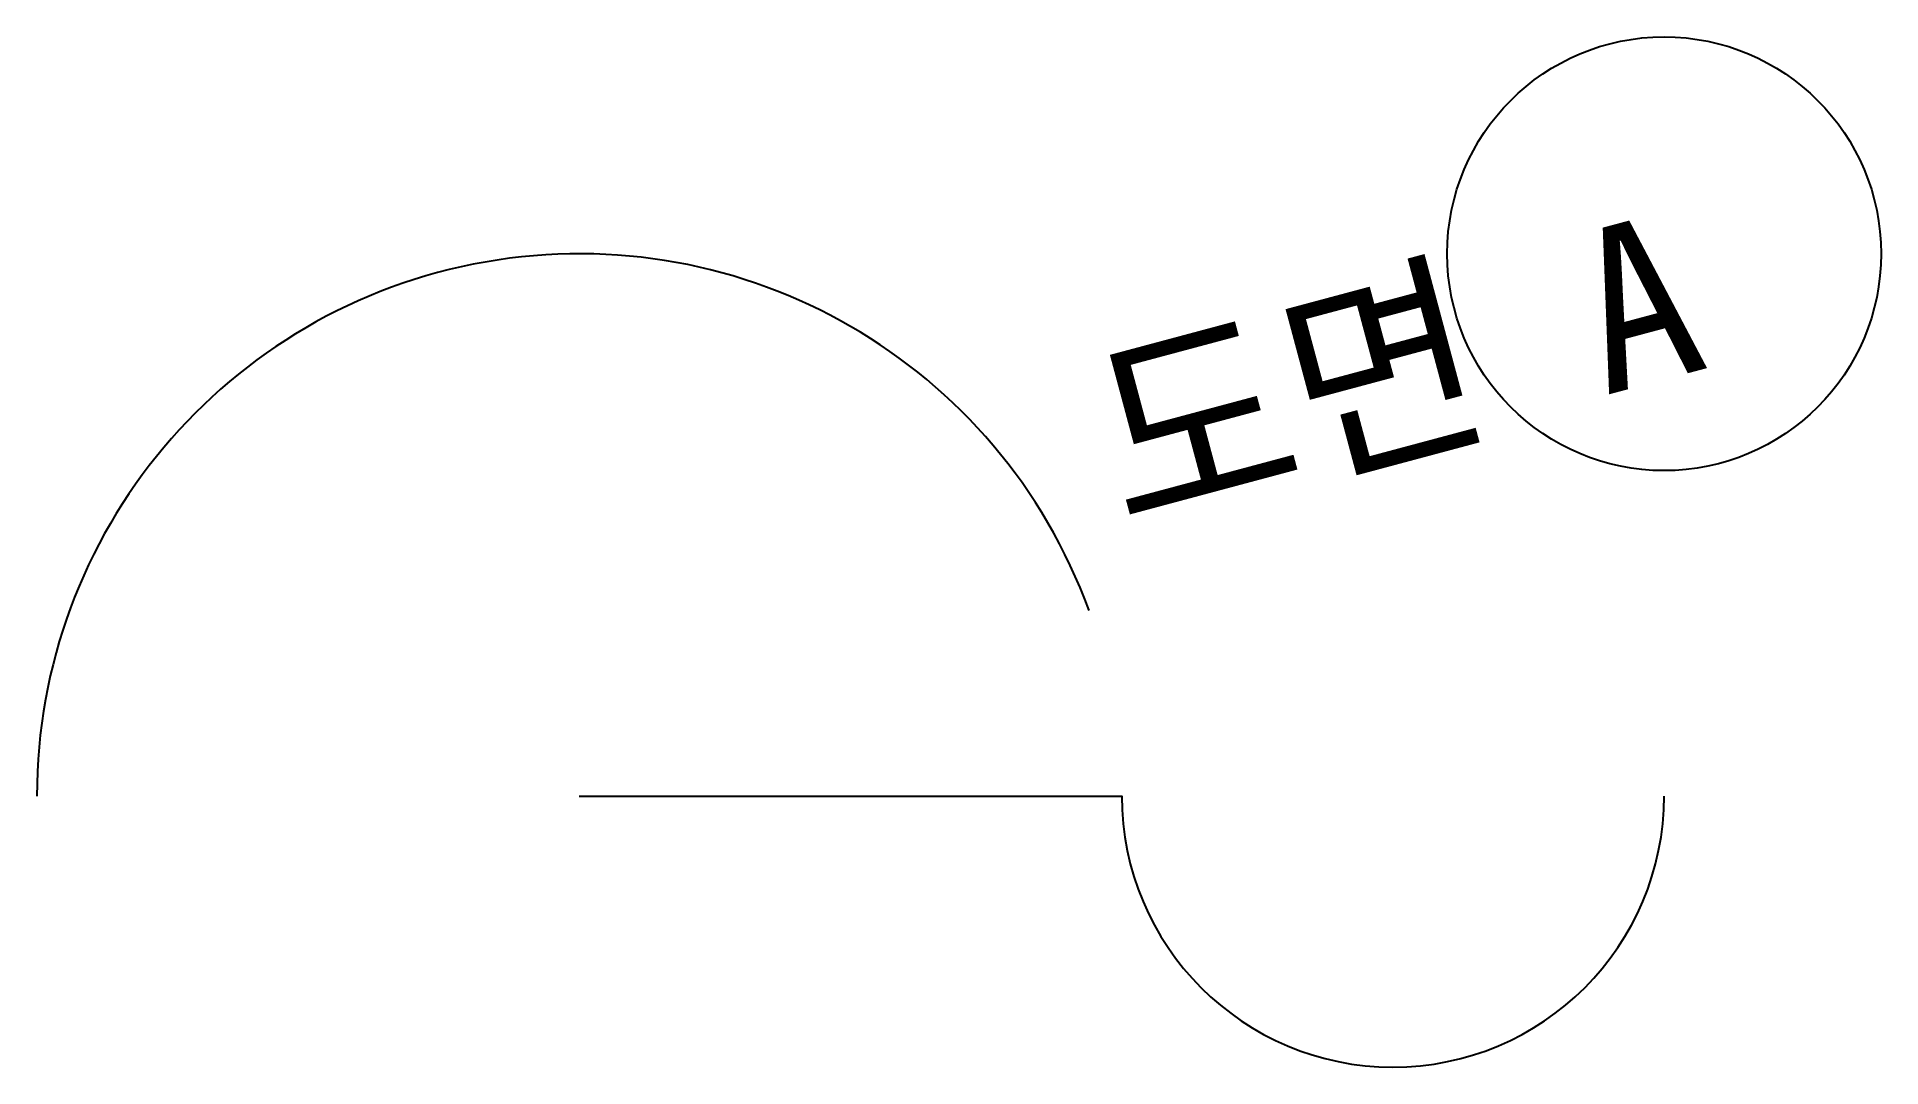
# Model space of a CAD drawing. Header units: millimetres. Extents: x -10 to 24, y -5 to 14.
import ezdxf

# ---------------------------------------------------------------- set-up
doc = ezdxf.new("R2010")
doc.units = ezdxf.units.MM

msp = doc.modelspace()

# ---------------------------------------------------------------- linework, layer by layer
msp.add_lwpolyline([(0, 0), (10, 0, 1), (20, 0)], format="xyb")
msp.add_circle((20, 10), 4)
msp.add_arc((0, 0), 10, 20, 180)

# ---------------------------------------------------------------- texts
msp.add_text('도면 A', height=3, rotation=15).set_placement((10, 5))

doc.saveas('drawing.dxf')
